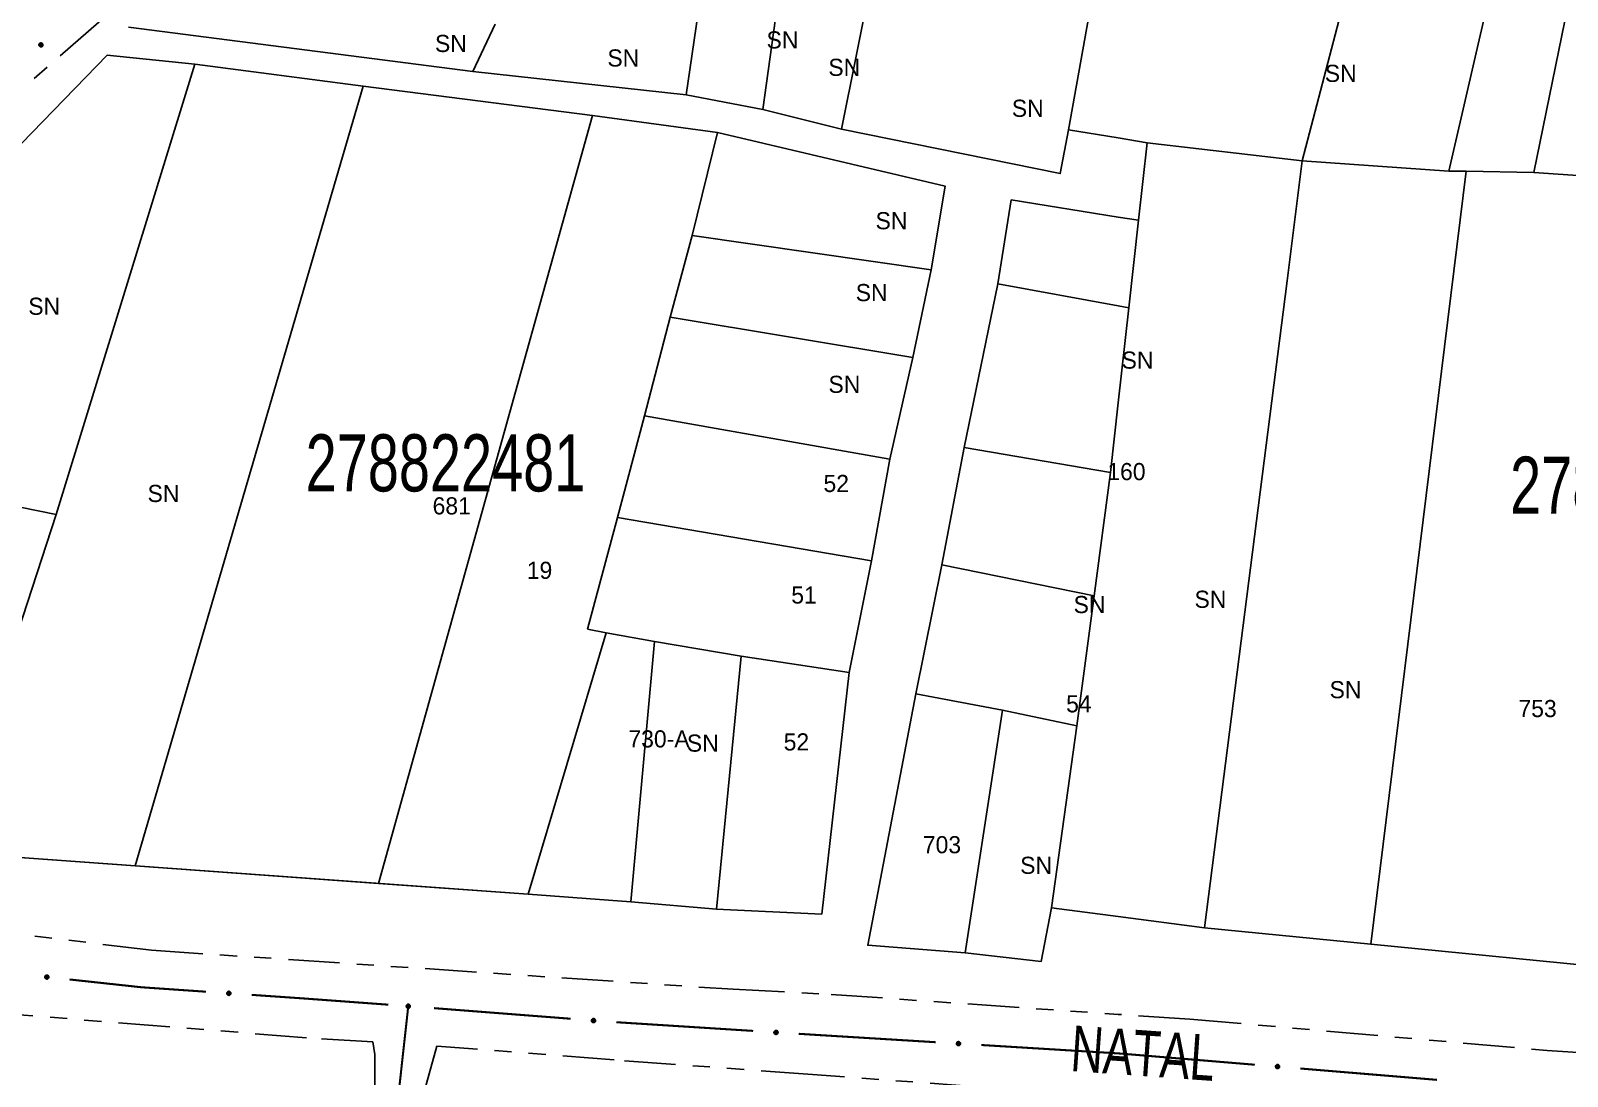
# Model space of a CAD drawing. Extents: x 205454 to 206599, y 4874260 to 4875179.
# Drawn here: x 205701.6 to 205836.1, y 4874531.2 to 4874622.7 of the extents above; entities that cross this region are included whole.
import ezdxf
from ezdxf.enums import TextEntityAlignment as Align

# ---------------------------------------------------------------- set-up
doc = ezdxf.new("R2010")
doc.units = 0
doc.header["$LTSCALE"] = 1.5
doc.header["$MEASUREMENT"] = 0
doc.linetypes.add('TRACO_25', pattern=[8, 3, -1, 1, -1, 1, -1])
for name, color, linetype in [('CD_MALHA_LOTES', 7, 'CONTINUOUS'), ('CD_TXT_QUADRA', 255, 'CONTINUOUS'), ('RU-QUADRA', 210, 'CONTINUOUS'), ('SV-EIXO-RUA-N-PAV', 6, 'CONTINUOUS'), ('SV-RUA-NAO-PAV', 7, 'CONTINUOUS'), ('SV-TXT-RUA-N-PAV', 7, 'CONTINUOUS'), ('Th_NmrPort', 7, 'CONTINUOUS')]:
    doc.layers.add(name, color=color, linetype=linetype)
doc.styles.add('ARIAL', font='ARIAL.SHX')

msp = doc.modelspace()

# ---------------------------------------------------------------- linework, layer by layer
at = {"layer": 'CD_MALHA_LOTES', "linetype": 'Continuous', "flags": 128}
for points in [[(205825.694017, 4874610.381832), (205835.024484, 4874650.802379)], [(205833.130846, 4874610.244113), (205840.980833, 4874648.667733)], [(205765.652177, 4874615.755721), (205768.775881, 4874638.230163)], [(205758.958525, 4874617.053884), (205761.554851, 4874634.822485)], [(205772.548666, 4874614.051882), (205776.443154, 4874633.524323)], [(205795.266513, 4874629.954375), (205792.407106, 4874613.997479)], [(205812.851714, 4874611.277006), (205816.715602, 4874625.993147)], [(205710.155722, 4874622.976751), (205740.297437, 4874619.082263)], [(205740.297437, 4874619.082263), (205742.244681, 4874623.220156)], [(205708.291121, 4874620.531388), (205697.926339, 4874609.87825), (205688.177007, 4874583.518811)], [(205703.837741, 4874580.318692), (205715.96328, 4874619.737716)], [(205715.96328, 4874619.737716), (205708.291121, 4874620.531388)], [(205715.96328, 4874619.737716), (205730.690298, 4874617.79763)], [(205758.958525, 4874617.053884), (205740.297437, 4874619.082263)], [(205710.744807, 4874549.592559), (205730.690298, 4874617.79763)], [(205730.690298, 4874617.79763), (205750.752553, 4874615.240243)], [(205765.652177, 4874615.755721), (205758.958525, 4874617.053884)], [(205732.044721, 4874548.047376), (205750.752553, 4874615.240243)], [(205750.752553, 4874615.240243), (205761.687585, 4874613.741086)], [(205772.548666, 4874614.051882), (205765.652177, 4874615.755721)], [(205791.696566, 4874610.157394), (205772.548666, 4874614.051882)], [(205792.407106, 4874613.997479), (205791.696566, 4874610.157394)], [(205799.286385, 4874612.860776), (205796.754987, 4874613.279054), (205792.407106, 4874613.997479)], [(205759.482941, 4874604.746141), (205761.687585, 4874613.741086)], [(205761.687585, 4874613.741086), (205781.617561, 4874609.067242)], [(205798.530836, 4874606.066188), (205799.286385, 4874612.860776)], [(205812.851714, 4874611.277006), (205799.286385, 4874612.860776)], [(205811.543382, 4874600.775927), (205812.851714, 4874611.277006)], [(205825.694017, 4874610.381832), (205812.851714, 4874611.277006)], [(205818.876923, 4874542.72734), (205827.208926, 4874610.381832)], [(205827.208926, 4874610.381832), (205825.694017, 4874610.381832)], [(205833.130846, 4874610.244113), (205827.208926, 4874610.381832)], [(205847.178191, 4874609.28008), (205833.130846, 4874610.244113)], [(205781.617561, 4874609.067242), (205780.382961, 4874601.747826)], [(205787.400717, 4874607.845905), (205786.221323, 4874600.51681)], [(205787.400717, 4874607.845905), (205796.754863, 4874606.350168), (205798.530836, 4874606.066188)], [(205797.679538, 4874598.410544), (205798.530836, 4874606.066188)], [(205757.542855, 4874597.603096), (205759.482941, 4874604.746141)], [(205780.382961, 4874601.747826), (205759.482941, 4874604.746141)], [(205780.382961, 4874601.747826), (205778.795618, 4874594.075667)], [(205783.272836, 4874586.19559), (205786.221323, 4874600.51681)], [(205797.679538, 4874598.410544), (205796.754723, 4874598.580545), (205786.221323, 4874600.51681)], [(205804.313131, 4874544.17339), (205811.543382, 4874600.775927)], [(205796.077692, 4874584.005286), (205796.754571, 4874590.0924), (205797.679538, 4874598.410544)], [(205755.318135, 4874588.960143), (205757.542855, 4874597.603096)], [(205778.795618, 4874594.075667), (205757.542855, 4874597.603096)], [(205778.795618, 4874594.075667), (205776.791175, 4874585.164404)], [(205752.932242, 4874580.067269), (205755.318135, 4874588.960143)], [(205776.791175, 4874585.164404), (205755.318135, 4874588.960143)], [(205781.335259, 4874575.918008), (205783.272836, 4874586.19559)], [(205796.077692, 4874584.005286), (205783.272836, 4874586.19559)], [(205776.791175, 4874585.164404), (205775.164429, 4874576.271529)], [(205688.177007, 4874583.518811), (205703.837741, 4874580.318692)], [(205794.64557, 4874573.222249), (205796.077692, 4874584.005286)], [(205694.173, 4874550.794745), (205703.837741, 4874580.318692)], [(205750.32945, 4874570.306796), (205752.932242, 4874580.067269)], [(205775.164429, 4874576.271529), (205752.932242, 4874580.067269)], [(205775.164429, 4874576.271529), (205773.212335, 4874566.511057)], [(205779.060713, 4874564.629517), (205781.335259, 4874575.918008)], [(205794.64557, 4874573.222249), (205781.335259, 4874575.918008)], [(205793.129206, 4874561.849515), (205794.64557, 4874573.222249)], [(205745.123864, 4874547.098562), (205751.956195, 4874569.981447)], [(205751.956195, 4874569.981447), (205750.32945, 4874570.306796)], [(205756.185733, 4874569.222299), (205751.956195, 4874569.981447)], [(205754.125189, 4874546.447864), (205756.185733, 4874569.222299)], [(205756.185733, 4874569.222299), (205763.777212, 4874567.920903)], [(205761.608218, 4874545.797165), (205763.777212, 4874567.920903)], [(205763.777212, 4874567.920903), (205773.212335, 4874566.511057)], [(205773.212335, 4874566.511057), (205770.826442, 4874545.363367)], [(205774.848589, 4874542.642232), (205779.060713, 4874564.629517)], [(205786.642535, 4874563.197395), (205779.060713, 4874564.629517)], [(205783.357079, 4874541.968292), (205786.642535, 4874563.197395)], [(205786.642535, 4874563.197395), (205793.129206, 4874561.849515)], [(205793.129206, 4874561.849515), (205790.924372, 4874545.92254)], [(205710.744807, 4874549.592559), (205694.173, 4874550.794745)], [(205710.744807, 4874549.592559), (205732.044721, 4874548.047376)], [(205745.123864, 4874547.098562), (205732.044721, 4874548.047376)], [(205754.125189, 4874546.447864), (205745.123864, 4874547.098562)], [(205761.608218, 4874545.797165), (205754.125189, 4874546.447864)], [(205770.826442, 4874545.363367), (205761.608218, 4874545.797165)], [(205790.924372, 4874545.92254), (205790.012234, 4874541.21011)], [(205790.924372, 4874545.92254), (205796.753766, 4874545.160969), (205804.313131, 4874544.17339)], [(205818.876923, 4874542.72734), (205804.313131, 4874544.17339)], [(205783.357079, 4874541.968292), (205774.848589, 4874542.642232)], [(205841.944867, 4874540.454976), (205818.876923, 4874542.72734)], [(205783.357079, 4874541.968292), (205790.012234, 4874541.21011)]]:
    msp.add_lwpolyline(points, dxfattribs=at)
at = {"layer": 'RU-QUADRA', "linetype": 'Continuous', "flags": 128}
msp.add_lwpolyline([(205710.155722, 4874622.976751), (205740.297437, 4874619.082263), (205758.958525, 4874617.053884), (205765.652177, 4874615.755721), (205772.548666, 4874614.051882), (205791.696566, 4874610.157394), (205792.407106, 4874613.997479), (205796.754987, 4874613.279054), (205799.286385, 4874612.860776), (205798.530836, 4874606.066188), (205796.754863, 4874606.350168), (205787.400717, 4874607.845905), (205786.221323, 4874600.51681), (205783.272836, 4874586.19559), (205781.335259, 4874575.918008), (205779.060713, 4874564.629517), (205774.848589, 4874542.642232), (205783.357079, 4874541.968292), (205790.012234, 4874541.21011), (205790.924372, 4874545.92254), (205796.753766, 4874545.160969), (205804.313131, 4874544.17339), (205818.876923, 4874542.72734), (205841.944867, 4874540.454976)], dxfattribs=at)
msp.add_lwpolyline([(205770.826442, 4874545.363367), (205761.608218, 4874545.797165), (205754.125189, 4874546.447864), (205745.123864, 4874547.098562), (205694.173, 4874550.794745), (205681.393732, 4874551.773191), (205679.228581, 4874551.869161), (205678.081256, 4874553.138352), (205677.766115, 4874554.525511), (205688.177007, 4874583.518811), (205697.926339, 4874609.87825), (205708.291121, 4874620.531388), (205715.96328, 4874619.737716), (205730.690298, 4874617.79763), (205750.752553, 4874615.240243), (205761.687585, 4874613.741086), (205781.617561, 4874609.067242), (205780.382961, 4874601.747826), (205778.795618, 4874594.075667), (205776.791175, 4874585.164404), (205775.164429, 4874576.271529), (205773.212335, 4874566.511057)], close=True, dxfattribs=at)
at = {"layer": 'SV-EIXO-RUA-N-PAV'}
for points in [[(205702.664369, 4874621.430304), (205702.663219, 4874621.381409), (205702.652232, 4874621.339622), (205702.633037, 4874621.307406), (205702.608652, 4874621.283361), (205702.580934, 4874621.261572), (205702.548142, 4874621.245769), (205702.507862, 4874621.236291), (205702.458805, 4874621.237101), (205702.416738, 4874621.251169), (205702.384147, 4874621.268298), (205702.35761, 4874621.292281), (205702.336894, 4874621.319562), (205702.321605, 4874621.354168), (205702.312399, 4874621.395082), (205702.314407, 4874621.44439), (205702.325459, 4874621.485284), (205702.344843, 4874621.515957), (205702.369124, 4874621.542482), (205702.397688, 4874621.564388), (205702.429967, 4874621.579715), (205702.471178, 4874621.58891), (205702.519819, 4874621.586284), (205702.560731, 4874621.575726), (205702.591668, 4874621.556778), (205702.617245, 4874621.532286), (205702.639437, 4874621.504751), (205702.656695, 4874621.472449), (205702.664369, 4874621.430304)], [(205703.13395, 4874539.735683), (205703.096279, 4874539.704491), (205703.057525, 4874539.685385), (205703.020616, 4874539.678753), (205702.986472, 4874539.681397), (205702.951846, 4874539.688037), (205702.918412, 4874539.702433), (205702.884844, 4874539.72663), (205702.853288, 4874539.764199), (205702.836325, 4874539.805185), (205702.827888, 4874539.841023), (205702.828595, 4874539.876785), (205702.835608, 4874539.910314), (205702.85171, 4874539.944549), (205702.876565, 4874539.978328), (205702.915109, 4874540.009144), (205702.953231, 4874540.027614), (205702.9891, 4874540.033091), (205703.025048, 4874540.032153), (205703.060318, 4874540.024951), (205703.093055, 4874540.01063), (205703.12702, 4874539.985545), (205703.156932, 4874539.947098), (205703.175788, 4874539.909286), (205703.181767, 4874539.873504), (205703.180046, 4874539.838133), (205703.173809, 4874539.803323), (205703.160737, 4874539.769112), (205703.13395, 4874539.735683)], [(205719.072049, 4874538.315499), (205719.035627, 4874538.282857), (205718.997649, 4874538.262252), (205718.961027, 4874538.254182), (205718.926806, 4874538.25549), (205718.891947, 4874538.260771), (205718.857976, 4874538.273849), (205718.823488, 4874538.296716), (205718.790488, 4874538.333022), (205718.771936, 4874538.373314), (205718.762104, 4874538.408795), (205718.761413, 4874538.444557), (205718.76711, 4874538.478335), (205718.781862, 4874538.513173), (205718.805377, 4874538.547897), (205718.842687, 4874538.580197), (205718.880058, 4874538.600143), (205718.915686, 4874538.607018), (205718.951643, 4874538.607485), (205718.987167, 4874538.601667), (205719.020439, 4874538.588637), (205719.055359, 4874538.564898), (205719.08675, 4874538.52765), (205719.10707, 4874538.490604), (205719.114443, 4874538.455083), (205719.114106, 4874538.419672), (205719.109235, 4874538.384644), (205719.09751, 4874538.349949), (205719.072049, 4874538.315499)], [(205734.771421, 4874537.189383), (205734.734851, 4874537.156907), (205734.69678, 4874537.136474), (205734.660122, 4874537.128571), (205734.625907, 4874537.130034), (205734.591072, 4874537.135473), (205734.557161, 4874537.148706), (205734.522777, 4874537.171729), (205734.489942, 4874537.208185), (205734.471573, 4874537.248561), (205734.461902, 4874537.284085), (205734.461373, 4874537.319851), (205734.467224, 4874537.353602), (205734.482134, 4874537.388373), (205734.505806, 4874537.42299), (205734.543263, 4874537.45512), (205734.580724, 4874537.474896), (205734.616383, 4874537.481609), (205734.652342, 4874537.481913), (205734.687839, 4874537.475934), (205734.721052, 4874537.462753), (205734.755863, 4874537.438856), (205734.787085, 4874537.401465), (205734.807236, 4874537.364328), (205734.814448, 4874537.328773), (205734.81395, 4874537.293364), (205734.80892, 4874537.258359), (205734.797037, 4874537.223717), (205734.771421, 4874537.189383)], [(205750.98206, 4874535.932172), (205750.945362, 4874535.899841), (205750.90721, 4874535.879559), (205750.870521, 4874535.871802), (205750.836312, 4874535.873401), (205750.801499, 4874535.878978), (205750.767641, 4874535.892345), (205750.733348, 4874535.915504), (205750.700658, 4874535.95209), (205750.68245, 4874535.992539), (205750.67292, 4874536.028101), (205750.672533, 4874536.063868), (205750.678518, 4874536.097597), (205750.693566, 4874536.132307), (205750.717375, 4874536.166831), (205750.754959, 4874536.198811), (205750.792498, 4874536.218439), (205750.828183, 4874536.225011), (205750.864143, 4874536.225172), (205750.899616, 4874536.219052), (205750.932776, 4874536.205739), (205750.967493, 4874536.181704), (205750.998566, 4874536.14419), (205751.01857, 4874536.106973), (205751.025641, 4874536.07139), (205751.025002, 4874536.035983), (205751.019833, 4874536.000998), (205751.007813, 4874535.966404), (205750.98206, 4874535.932172)], [(205766.950048, 4874534.898484), (205766.913804, 4874534.865645), (205766.875939, 4874534.844832), (205766.839362, 4874534.836563), (205766.805134, 4874534.837684), (205766.770247, 4874534.842775), (205766.736205, 4874534.855668), (205766.701593, 4874534.878347), (205766.668395, 4874534.914473), (205766.649624, 4874534.954663), (205766.639599, 4874534.99009), (205766.638713, 4874535.025848), (205766.644226, 4874535.059656), (205766.658788, 4874535.094574), (205766.682113, 4874535.129426), (205766.719247, 4874535.161928), (205766.756509, 4874535.182077), (205766.792098, 4874535.189146), (205766.828053, 4874535.18981), (205766.863608, 4874535.184185), (205766.896951, 4874535.171337), (205766.931999, 4874535.147789), (205766.963593, 4874535.110712), (205766.984114, 4874535.073778), (205766.991681, 4874535.038297), (205766.991537, 4874535.002885), (205766.986856, 4874534.967831), (205766.97532, 4874534.933072), (205766.950048, 4874534.898484)], [(205782.919998, 4874533.914376), (205782.883829, 4874533.881455), (205782.846011, 4874533.860557), (205782.809452, 4874533.852206), (205782.775222, 4874533.853249), (205782.740323, 4874533.858261), (205782.706252, 4874533.871077), (205782.671589, 4874533.893678), (205782.63831, 4874533.929729), (205782.619448, 4874533.969877), (205782.609343, 4874534.00528), (205782.608376, 4874534.041036), (205782.613813, 4874534.074857), (205782.628296, 4874534.109807), (205782.651542, 4874534.144712), (205782.688603, 4874534.177298), (205782.725819, 4874534.197532), (205782.761392, 4874534.204681), (205782.797345, 4874534.205426), (205782.832912, 4874534.199882), (205782.866284, 4874534.187108), (205782.901386, 4874534.16364), (205782.933063, 4874534.126635), (205782.953668, 4874534.089746), (205782.961315, 4874534.054283), (205782.961251, 4874534.018871), (205782.956649, 4874533.983806), (205782.945192, 4874533.949021), (205782.919998, 4874533.914376)], [(205810.57509, 4874532.14107), (205810.611964, 4874532.1732), (205810.650226, 4874532.193274), (205810.686957, 4874532.200832), (205810.721156, 4874532.199047), (205810.755938, 4874532.19328), (205810.789723, 4874532.179729), (205810.823889, 4874532.156383), (205810.85638, 4874532.11962), (205810.874368, 4874532.079073), (205810.883704, 4874532.043459), (205810.883896, 4874532.00769), (205810.877728, 4874531.973995), (205810.862491, 4874531.939367), (205810.838494, 4874531.904974), (205810.800736, 4874531.873198), (205810.763091, 4874531.853775), (205810.727371, 4874531.847398), (205810.691411, 4874531.847432), (205810.655971, 4874531.853745), (205810.622884, 4874531.867238), (205810.588299, 4874531.891462), (205810.55743, 4874531.929145), (205810.53763, 4874531.96647), (205810.530753, 4874532.002091), (205810.531584, 4874532.037494), (205810.536944, 4874532.07245), (205810.549151, 4874532.106979), (205810.57509, 4874532.14107)]]:
    msp.add_lwpolyline(points, close=True, dxfattribs=at)
for points in [[(205702.471178, 4874621.58891), (205702.312399, 4874621.395082)], [(205702.429967, 4874621.579715), (205702.314407, 4874621.44439)], [(205702.448152, 4874621.578824), (205702.318776, 4874621.425352)], [(205702.493723, 4874621.583864), (205702.318887, 4874621.37707)], [(205702.519819, 4874621.586284), (205702.321605, 4874621.354168)], [(205702.411077, 4874621.568635), (205702.324305, 4874621.469558)], [(205702.397688, 4874621.564388), (205702.325459, 4874621.485284)], [(205702.538002, 4874621.580264), (205702.332004, 4874621.34085)], [(205702.560731, 4874621.575726), (205702.336894, 4874621.319562)], [(205702.573132, 4874621.564456), (205702.349124, 4874621.308341)], [(205702.591668, 4874621.556778), (205702.35761, 4874621.292281)], [(205702.602258, 4874621.543082), (205702.370391, 4874621.283401)], [(205702.617245, 4874621.532286), (205702.384147, 4874621.268298)], [(205702.626309, 4874621.515139), (205702.405302, 4874621.261808)], [(205702.639437, 4874621.504751), (205702.416738, 4874621.251169)], [(205702.644502, 4874621.485487), (205702.441432, 4874621.246928)], [(205702.656695, 4874621.472449), (205702.458805, 4874621.237101)], [(205702.658693, 4874621.452123), (205702.484639, 4874621.240472)], [(205702.664369, 4874621.430304), (205702.507862, 4874621.236291)], [(205702.66266, 4874621.403696), (205702.533138, 4874621.246368)], [(205702.663219, 4874621.381409), (205702.548142, 4874621.245769)], [(205702.657059, 4874621.357561), (205702.570359, 4874621.260413)], [(205702.652232, 4874621.339622), (205702.580934, 4874621.261572)], [(205703.156932, 4874539.947098), (205702.85171, 4874539.944549)], [(205703.137994, 4874539.965214), (205702.867219, 4874539.961619)], [(205703.12702, 4874539.985545), (205702.876565, 4874539.978328)], [(205703.104306, 4874539.996315), (205702.9036, 4874539.993361)], [(205703.093055, 4874540.01063), (205702.915109, 4874540.009144)], [(205703.072303, 4874540.017626), (205702.940601, 4874540.018174)], [(205703.060318, 4874540.024951), (205702.953231, 4874540.027614)], [(205703.180046, 4874539.838133), (205702.827888, 4874539.841023)], [(205703.181767, 4874539.873504), (205702.828595, 4874539.876785)], [(205703.17837, 4874539.856527), (205702.830271, 4874539.861312)], [(205703.17541, 4874539.892534), (205702.835156, 4874539.893723)], [(205703.175788, 4874539.909286), (205702.835608, 4874539.910314)], [(205703.173809, 4874539.803323), (205702.836325, 4874539.805185)], [(205703.173044, 4874539.820047), (205702.83686, 4874539.820795)], [(205703.16431, 4874539.929422), (205702.848474, 4874539.927965)], [(205703.162586, 4874539.786867), (205702.849316, 4874539.78376)], [(205703.160737, 4874539.769112), (205702.853288, 4874539.764199)], [(205703.146701, 4874539.754276), (205702.872773, 4874539.746905)], [(205703.13395, 4874539.735683), (205702.884844, 4874539.72663)], [(205703.11274, 4874539.719526), (205702.909026, 4874539.714153)], [(205703.096279, 4874539.704491), (205702.918412, 4874539.702433)], [(205703.074235, 4874539.693504), (205702.944036, 4874539.695262)], [(205703.057525, 4874539.685385), (205702.951846, 4874539.688037)], [(205719.020439, 4874538.588637), (205718.842687, 4874538.580197)], [(205718.99943, 4874538.594817), (205718.867807, 4874538.590216)], [(205718.987167, 4874538.601667), (205718.880058, 4874538.600143)], [(205719.114443, 4874538.455083), (205718.761413, 4874538.444557)], [(205719.114106, 4874538.419672), (205718.762104, 4874538.408795)], [(205719.111713, 4874538.437987), (205718.763692, 4874538.429162)], [(205719.10707, 4874538.490604), (205718.76711, 4874538.478335)], [(205719.107347, 4874538.47385), (205718.767307, 4874538.461739)], [(205719.107817, 4874538.401326), (205718.77186, 4874538.388933)], [(205719.109235, 4874538.384644), (205718.771936, 4874538.373314)], [(205719.094814, 4874538.510276), (205718.779277, 4874538.496475)], [(205719.08675, 4874538.52765), (205718.781862, 4874538.513173)], [(205719.098663, 4874538.367763), (205718.785754, 4874538.352413)], [(205719.09751, 4874538.349949), (205718.790488, 4874538.333022)], [(205719.067119, 4874538.545012), (205718.796692, 4874538.530836)], [(205719.055359, 4874538.564898), (205718.805377, 4874538.547897)], [(205719.084064, 4874538.334576), (205718.810633, 4874538.316503)], [(205719.072049, 4874538.315499), (205718.823488, 4874538.296716)], [(205719.032242, 4874538.574773), (205718.831804, 4874538.563976)], [(205719.051487, 4874538.298525), (205718.848139, 4874538.285194)], [(205719.035627, 4874538.282857), (205718.857976, 4874538.273849)], [(205719.014028, 4874538.271018), (205718.883861, 4874538.267685)], [(205718.997649, 4874538.262252), (205718.891947, 4874538.260771)], [(205734.814448, 4874537.328773), (205734.461373, 4874537.319851)], [(205734.81395, 4874537.293364), (205734.461902, 4874537.284085)], [(205734.81164, 4874537.311689), (205734.463583, 4874537.304445)], [(205734.807236, 4874537.364328), (205734.467224, 4874537.353602)], [(205734.807437, 4874537.347572), (205734.467345, 4874537.337005)], [(205734.807577, 4874537.275047), (205734.471568, 4874537.26418)], [(205734.80892, 4874537.258359), (205734.471573, 4874537.248561)], [(205734.79507, 4874537.384055), (205734.479473, 4874537.371687)], [(205734.787085, 4874537.401465), (205734.482134, 4874537.388373)], [(205734.767532, 4874537.418916), (205734.497044, 4874537.405968)], [(205734.755863, 4874537.438856), (205734.505806, 4874537.42299)], [(205734.732791, 4874537.448835), (205734.532306, 4874537.438949)], [(205734.721052, 4874537.462753), (205734.543263, 4874537.45512)], [(205734.70007, 4874537.469028), (205734.568428, 4874537.465025)], [(205734.687839, 4874537.475934), (205734.580724, 4874537.474896)], [(205734.798272, 4874537.241526), (205734.485296, 4874537.227597)], [(205734.797037, 4874537.223717), (205734.489942, 4874537.208185)], [(205734.783522, 4874537.208405), (205734.510012, 4874537.191575)], [(205734.771421, 4874537.189383), (205734.522777, 4874537.171729)], [(205734.750782, 4874537.172503), (205734.547375, 4874537.160095)], [(205734.734851, 4874537.156907), (205734.557161, 4874537.148706)], [(205734.713199, 4874537.145166), (205734.583017, 4874537.142424)], [(205734.69678, 4874537.136474), (205734.591072, 4874537.135473)], [(205751.025641, 4874536.07139), (205750.672533, 4874536.063868)], [(205751.025002, 4874536.035983), (205750.67292, 4874536.028101)], [(205751.022765, 4874536.054318), (205750.674682, 4874536.048454)], [(205751.01857, 4874536.106973), (205750.678518, 4874536.097597)], [(205751.018704, 4874536.090217), (205750.678573, 4874536.080999)], [(205751.019833, 4874536.000998), (205750.68245, 4874535.992539)], [(205751.018557, 4874536.017691), (205750.682507, 4874536.008158)], [(205751.006482, 4874536.126748), (205750.690838, 4874536.115633)], [(205750.998566, 4874536.14419), (205750.693566, 4874536.132307)], [(205751.009118, 4874535.984208), (205750.69609, 4874535.971521)], [(205751.007813, 4874535.966404), (205750.700658, 4874535.95209)], [(205750.979083, 4874536.161719), (205750.708545, 4874536.149844)], [(205750.967493, 4874536.181704), (205750.717375, 4874536.166831)], [(205750.994238, 4874535.951146), (205750.720662, 4874535.9354)], [(205750.98206, 4874535.932172), (205750.733348, 4874535.915504)], [(205750.94446, 4874536.191775), (205750.743938, 4874536.182684)], [(205750.932776, 4874536.205739), (205750.754959, 4874536.198811)], [(205750.961355, 4874535.915373), (205750.757901, 4874535.903773)], [(205750.945362, 4874535.899841), (205750.767641, 4874535.892345)], [(205750.91182, 4874536.212097), (205750.780163, 4874536.208617)], [(205750.899616, 4874536.219052), (205750.792498, 4874536.218439)], [(205750.923663, 4874535.888186), (205750.793472, 4874535.885961)], [(205750.90721, 4874535.879559), (205750.801499, 4874535.878978)], [(205766.991681, 4874535.038297), (205766.638713, 4874535.025848)], [(205766.991537, 4874535.002885), (205766.639599, 4874534.99009)], [(205766.989043, 4874535.021186), (205766.641076, 4874535.010465)], [(205766.984114, 4874535.073778), (205766.644226, 4874535.059656)], [(205766.984483, 4874535.057025), (205766.644513, 4874535.043061)], [(205766.985347, 4874534.984505), (205766.649463, 4874534.970282)], [(205766.986856, 4874534.967831), (205766.649624, 4874534.954663)], [(205766.971751, 4874535.093382), (205766.656294, 4874535.077862)], [(205766.963593, 4874535.110712), (205766.658788, 4874535.094574)], [(205766.976377, 4874534.950892), (205766.663556, 4874534.933838)], [(205766.97532, 4874534.933072), (205766.668395, 4874534.914473)], [(205766.943867, 4874535.127967), (205766.673521, 4874535.112317)], [(205766.931999, 4874535.147789), (205766.682113, 4874535.129426)], [(205766.961959, 4874534.917626), (205766.68863, 4874534.898064)], [(205766.950048, 4874534.898484), (205766.701593, 4874534.878347)], [(205766.908828, 4874535.157537), (205766.708452, 4874535.145649)], [(205766.896951, 4874535.171337), (205766.719247, 4874535.161928)], [(205766.929579, 4874534.881398), (205766.726306, 4874534.866959)], [(205766.913804, 4874534.865645), (205766.736205, 4874534.855668)], [(205766.875908, 4874535.177402), (205766.744312, 4874535.172084)], [(205766.863608, 4874535.184185), (205766.756509, 4874535.182077)], [(205766.892271, 4874534.853687), (205766.762123, 4874534.849645)], [(205766.875939, 4874534.844832), (205766.770247, 4874534.842775)], [(205782.961315, 4874534.054283), (205782.608376, 4874534.041036)], [(205782.961251, 4874534.018871), (205782.609343, 4874534.00528)], [(205782.958716, 4874534.037166), (205782.610774, 4874534.025659)], [(205782.953668, 4874534.089746), (205782.613813, 4874534.074857)], [(205782.954074, 4874534.072994), (205782.614137, 4874534.058263)], [(205782.955103, 4874534.000476), (205782.619251, 4874533.985495)], [(205782.956649, 4874533.983806), (205782.619448, 4874533.969877)], [(205782.941261, 4874534.109323), (205782.625839, 4874534.09309)], [(205782.933063, 4874534.126635), (205782.628296, 4874534.109807)], [(205782.946208, 4874533.966844), (205782.633427, 4874533.949083)], [(205782.945192, 4874533.949021), (205782.63831, 4874533.929729)], [(205782.913299, 4874534.143845), (205782.642989, 4874534.127584)], [(205782.901386, 4874534.16364), (205782.651542, 4874534.144712)], [(205782.931866, 4874533.933545), (205782.658582, 4874533.913366)], [(205782.919998, 4874533.914376), (205782.671589, 4874533.893678)], [(205782.878193, 4874534.173336), (205782.677844, 4874534.160995)], [(205782.866284, 4874534.187108), (205782.688603, 4874534.177298)], [(205782.899568, 4874533.897244), (205782.696328, 4874533.882346)], [(205782.883829, 4874533.881455), (205782.706252, 4874533.871077)], [(205782.845228, 4874534.193126), (205782.713645, 4874534.187511)], [(205782.832912, 4874534.199882), (205782.725819, 4874534.197532)], [(205782.862322, 4874533.869449), (205782.732184, 4874533.865113)], [(205782.846011, 4874533.860557), (205782.740323, 4874533.858261)], [(205810.530753, 4874532.002091), (205810.883896, 4874532.00769)], [(205810.531584, 4874532.037494), (205810.883704, 4874532.043459)], [(205810.533722, 4874532.019148), (205810.881831, 4874532.023116)], [(205810.536944, 4874532.07245), (205810.874368, 4874532.079073)], [(205810.537586, 4874531.983227), (205810.877763, 4874531.990592)], [(205810.53763, 4874531.96647), (205810.877728, 4874531.973995)], [(205810.538129, 4874532.055751), (205810.874226, 4874532.063454)], [(205810.54775, 4874532.089182), (205810.860842, 4874532.100165)], [(205810.549151, 4874532.106979), (205810.85638, 4874532.11962)], [(205810.54961, 4874531.94663), (205810.865309, 4874531.956026)], [(205810.55743, 4874531.929145), (205810.862491, 4874531.939367)], [(205810.56281, 4874532.122163), (205810.836467, 4874532.136418)], [(205810.57509, 4874532.14107), (205810.823889, 4874532.156383)], [(205810.576818, 4874531.91151), (205810.847416, 4874531.921912)], [(205810.588299, 4874531.891462), (205810.838494, 4874531.904974)], [(205810.595887, 4874532.157755), (205810.799401, 4874532.168248)], [(205810.611276, 4874531.881266), (205810.811846, 4874531.889265)], [(205810.611964, 4874532.1732), (205810.789723, 4874532.179729)], [(205810.622884, 4874531.867238), (205810.800736, 4874531.873198)], [(205810.633726, 4874532.184737), (205810.763927, 4874532.186254)], [(205810.650226, 4874532.193274), (205810.755938, 4874532.19328)], [(205810.643805, 4874531.860766), (205810.775479, 4874531.86353)], [(205810.655971, 4874531.853745), (205810.763091, 4874531.853775)]]:
    msp.add_lwpolyline(points, dxfattribs=at)
at = {"layer": 'SV-EIXO-RUA-N-PAV', "const_width": 0.18}
for points in [[(205711.289191, 4874538.962589), (205704.991323, 4874539.645117)], [(205711.952871, 4874538.916819), (205711.289191, 4874538.962589)], [(205716.941022, 4874538.572808), (205711.952871, 4874538.916819)], [(205725.269848, 4874537.998406), (205720.931544, 4874538.2976)], [(205725.919485, 4874537.95064), (205725.269848, 4874537.998406)], [(205732.900638, 4874537.437319), (205725.919485, 4874537.95064)], [(205734.636199, 4874537.309703), (205733.757929, 4874529.35806)], [(205748.8533, 4874536.207603), (205736.889194, 4874537.135054)], [(205764.817651, 4874535.144177), (205752.841765, 4874535.904551)], [(205769.760017, 4874534.830375), (205768.809612, 4874534.890718)], [(205769.80761, 4874534.827463), (205769.760017, 4874534.830375)], [(205780.787051, 4874534.155252), (205769.80761, 4874534.827463)], [(205796.757147, 4874533.17749), (205784.779575, 4874533.910811)], [(205796.757147, 4874533.17749), (205808.716027, 4874532.184912)], [(205812.70232, 4874531.854053), (205824.661199, 4874530.861475)]]:
    msp.add_lwpolyline(points, dxfattribs=at)
at = {"layer": 'SV-RUA-NAO-PAV', "linetype": 'TRACO_25'}
for points in [[(205796.756061, 4874673.157881, 8.597244), (205792.966161, 4874675.927013, 8.597244), (205787.987314, 4874679.545249, 8.711406), (205784.943403, 4874682.346301, 8.711406), (205780.734825, 4874687.149707, 8.585271), (205778.610571, 4874691.058869, 8.709119), (205776.382103, 4874695.383475, 8.709119), (205775.190869, 4874697.382922, 8.882507), (205769.440927, 4874693.687414, 9.179744), (205748.941097, 4874671.105181, 8.709119), (205707.566366, 4874623.402403, 8.461422), (205698.446059, 4874615.462878, 8.684349), (205695.917027, 4874610.005494, 8.585271), (205677.941941, 4874557.317374, 8.089876), (205677.168654, 4874554.242886, 8.089876), (205677.577712, 4874551.156354, 8.065106), (205679.049191, 4874548.674662, 7.79264), (205684.084436, 4874545.607031, 7.79264), (205712.169019, 4874542.197215, 7.76787), (205763.078927, 4874538.782526, 7.371554), (205771.636594, 4874538.340885, 7.371554), (205796.753612, 4874536.586558, 7.371554)], [(205803.04138, 4874536.176525, 6.922873), (205834.29004, 4874533.434564, 6.922873), (205860.656389, 4874531.619579, 7.227304), (205865.110363, 4874563.97181, 7.227304), (205867.845635, 4874585.899571, 7.995993)], [(205709.744857, 4874452.116522, 7.891718), (205715.405548, 4874460.635916, 7.891718), (205718.48475, 4874465.345282, 7.891718), (205731.707203, 4874528.921735, 7.891718), (205731.707203, 4874533.087714, 7.891718), (205731.526073, 4874534.174491, 7.891718), (205725.719797, 4874534.54265, 7.891718), (205639.996733, 4874541.393126, 8.188955)], [(205803.04138, 4874536.176525, 7.123857), (205796.753612, 4874536.586558, 7.371554)], [(205796.753482, 4874529.34826, 7.891718), (205770.001921, 4874531.323643, 7.891718), (205752.648224, 4874532.605071, 7.891718), (205737.141088, 4874533.812232, 7.891718), (205735.873181, 4874529.283994, 7.891718), (205722.524684, 4874464.465777, 7.891718), (205718.834871, 4874458.882507, 7.891718), (205714.413794, 4874452.112773, 7.891718)]]:
    msp.add_polyline3d(points, dxfattribs=at)

# ---------------------------------------------------------------- texts
at = {"layer": 'CD_TXT_QUADRA', "style": 'ARIAL', "width": 0.7}
for s, p in [('278822481', (205725.657144, 4874582.344712)), ('278823312', (205831.055869, 4874580.390806))]:
    msp.add_text(s, height=5, dxfattribs=at).set_placement(p)
at = {"layer": 'SV-TXT-RUA-N-PAV', "style": 'ARIAL', "width": 0.7}
msp.add_text('NATAL', height=4, rotation=356, dxfattribs=at).set_placement((205792.513708, 4874531.640969))
at = {"layer": 'Th_NmrPort', "color": 1}
for s, p in [('SN', (205736.974237, 4874621.540911)), ('SN', (205765.987736, 4874621.854378)), ('SN', (205752.061815, 4874620.273021)), ('SN', (205771.396855, 4874619.45374)), ('SN', (205814.84052, 4874618.926033)), ('SN', (205787.451527, 4874615.87166)), ('SN', (205775.527027, 4874606.034045)), ('SN', (205773.791832, 4874599.743963)), ('SN', (205701.384314, 4874598.549495)), ('SN', (205797.05635, 4874593.837358)), ('SN', (205771.405938, 4874591.718686)), ('160', (205795.808197, 4874584.083543)), ('52', (205770.97214, 4874583.04271)), ('SN', (205711.82129, 4874582.16864)), ('681', (205736.76472, 4874581.084143)), ('19', (205745.006896, 4874575.444759)), ('51', (205768.152448, 4874573.282238)), ('SN', (205803.439329, 4874572.911008)), ('SN', (205792.858784, 4874572.449747)), ('SN', (205815.258705, 4874565.00236)), ('54', (205792.203359, 4874563.765365)), ('753', (205831.784993, 4874563.349731)), ('730-A', (205753.899771, 4874560.6956)), ('SN', (205759.017677, 4874560.323599)), ('52', (205767.487903, 4874560.429681)), ('703', (205779.665226, 4874551.436557)), ('SN', (205788.185752, 4874549.634138))]:
    msp.add_text(s, height=1.5, dxfattribs=at).set_placement(p, align=Align.MIDDLE_LEFT)

doc.saveas('drawing.dxf')
